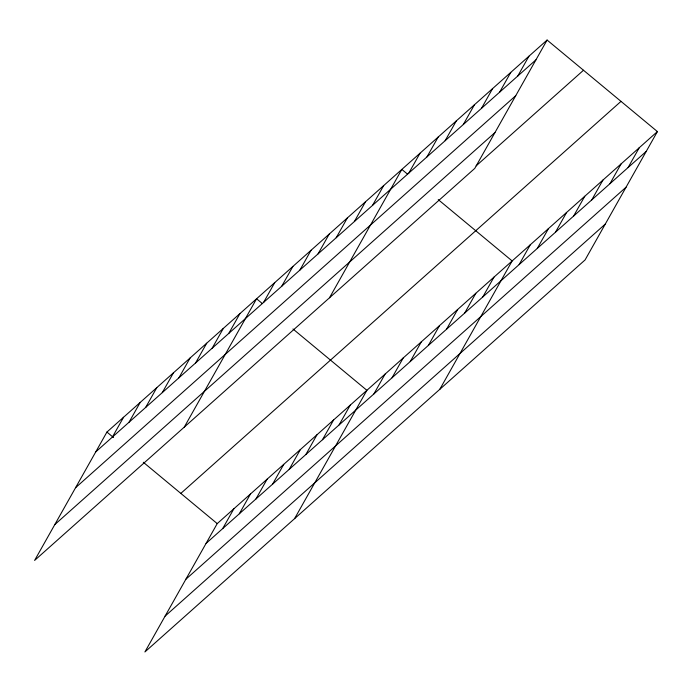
<?xml version="1.0" encoding="UTF-8"?>
<svg xmlns="http://www.w3.org/2000/svg" width="692" height="692" viewBox="0 0 692 692"><rect width="100%" height="100%" fill="white"/><g stroke="black" fill="none" stroke-linecap="round" stroke-linejoin="round"><path stroke-width="1.04" d="M547.095 40.049L106.923 432.067L34.6 560.425L474.773 168.398L547.095 40.049L657.4 131.575L585.077 259.933L144.905 651.951L217.227 523.602L657.4 131.575M112.389 437.067L123.557 417.259M129.023 422.258L140.182 402.45M145.649 407.45L156.807 387.641M162.283 392.641L173.441 372.832M178.908 377.832L190.066 358.023M195.533 363.023L206.7 343.215M212.167 348.206L223.326 328.406M228.792 333.397L239.951 313.588M184.254 427.137L256.585 298.78L262.372 303.589M263.583 302.421L274.741 282.613M281.739 286.246L292.898 266.437M299.895 270.079L311.054 250.27M318.052 253.903L329.21 234.095M336.208 237.737L347.367 217.928M354.365 221.561L365.523 201.753M372.521 205.394L383.679 185.586M329.513 297.768L401.836 169.41L407.631 174.22M408.834 173.052L419.992 153.243M426.99 156.876L438.157 137.068M222.694 528.593L233.861 508.793M445.146 140.71L456.313 120.901M239.328 513.784L250.487 493.976M463.303 124.534L474.47 104.726M255.953 498.975L267.112 479.167M481.468 108.367L492.626 88.559M272.587 484.166L283.746 464.358M499.624 92.192L510.782 72.392M289.213 469.358L300.371 449.549M517.78 76.025L528.939 56.216M305.838 454.549L317.005 434.74M322.472 439.74L333.63 419.932M339.097 424.923L350.256 405.123M294.567 518.663L366.89 390.314L292.984 328.985M373.888 393.947L385.046 374.138M392.044 377.771L403.202 357.972M410.2 361.605L421.359 341.796M428.357 345.429L439.515 325.629M446.513 329.262L457.672 309.454M464.669 313.087L475.828 293.287M482.826 296.92L493.984 277.111M439.818 389.293L512.141 260.945L438.244 199.616M519.138 264.578L530.297 244.769M537.295 248.402L548.462 228.602M555.451 232.235L566.618 212.427M573.607 216.06L584.775 196.26M591.772 199.893L602.931 180.084M609.929 183.717L621.087 163.917M628.085 167.55L639.244 147.742M95.764 451.876L535.937 59.849M75.584 487.696L515.748 95.678M54.78 524.605L494.953 132.579M476.131 165.872L583.494 70.247M180.828 493.396L621.001 101.369M206.069 543.402L646.241 151.384M185.888 579.23L626.052 187.203M165.085 616.131L605.258 224.104M106.923 432.067L113.54 437.56M143.322 462.273L217.227 523.602"/></g></svg>
